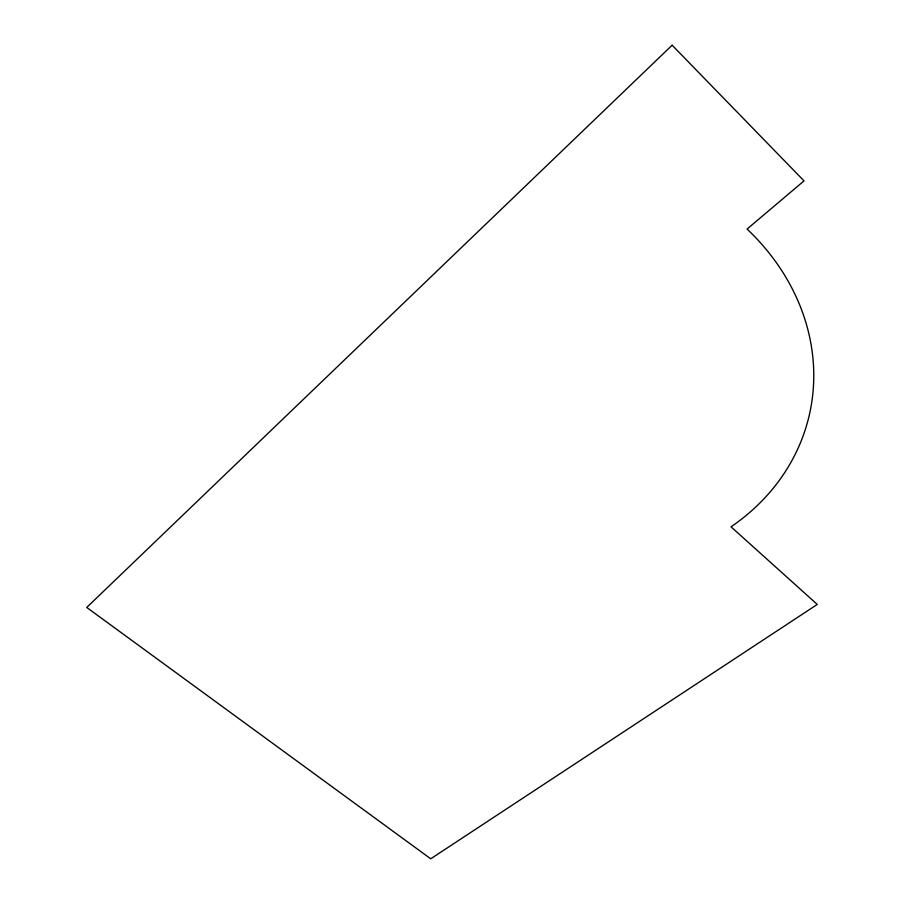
<?xml version="1.0" encoding="UTF-8"?>
<svg xmlns="http://www.w3.org/2000/svg" width="904" height="904" viewBox="0 0 904 904"><rect width="100%" height="100%" fill="white"/><g stroke="black" fill="none" stroke-linecap="round" stroke-linejoin="round"><path stroke-width="1.36" d="M672.135 45.2L86.739 607.454L430.722 858.8L817.261 604.426L731.02 526.829A234.464 202.643 12.8 0 0 747.088 229.062L804.018 180.879L672.135 45.2"/></g></svg>
